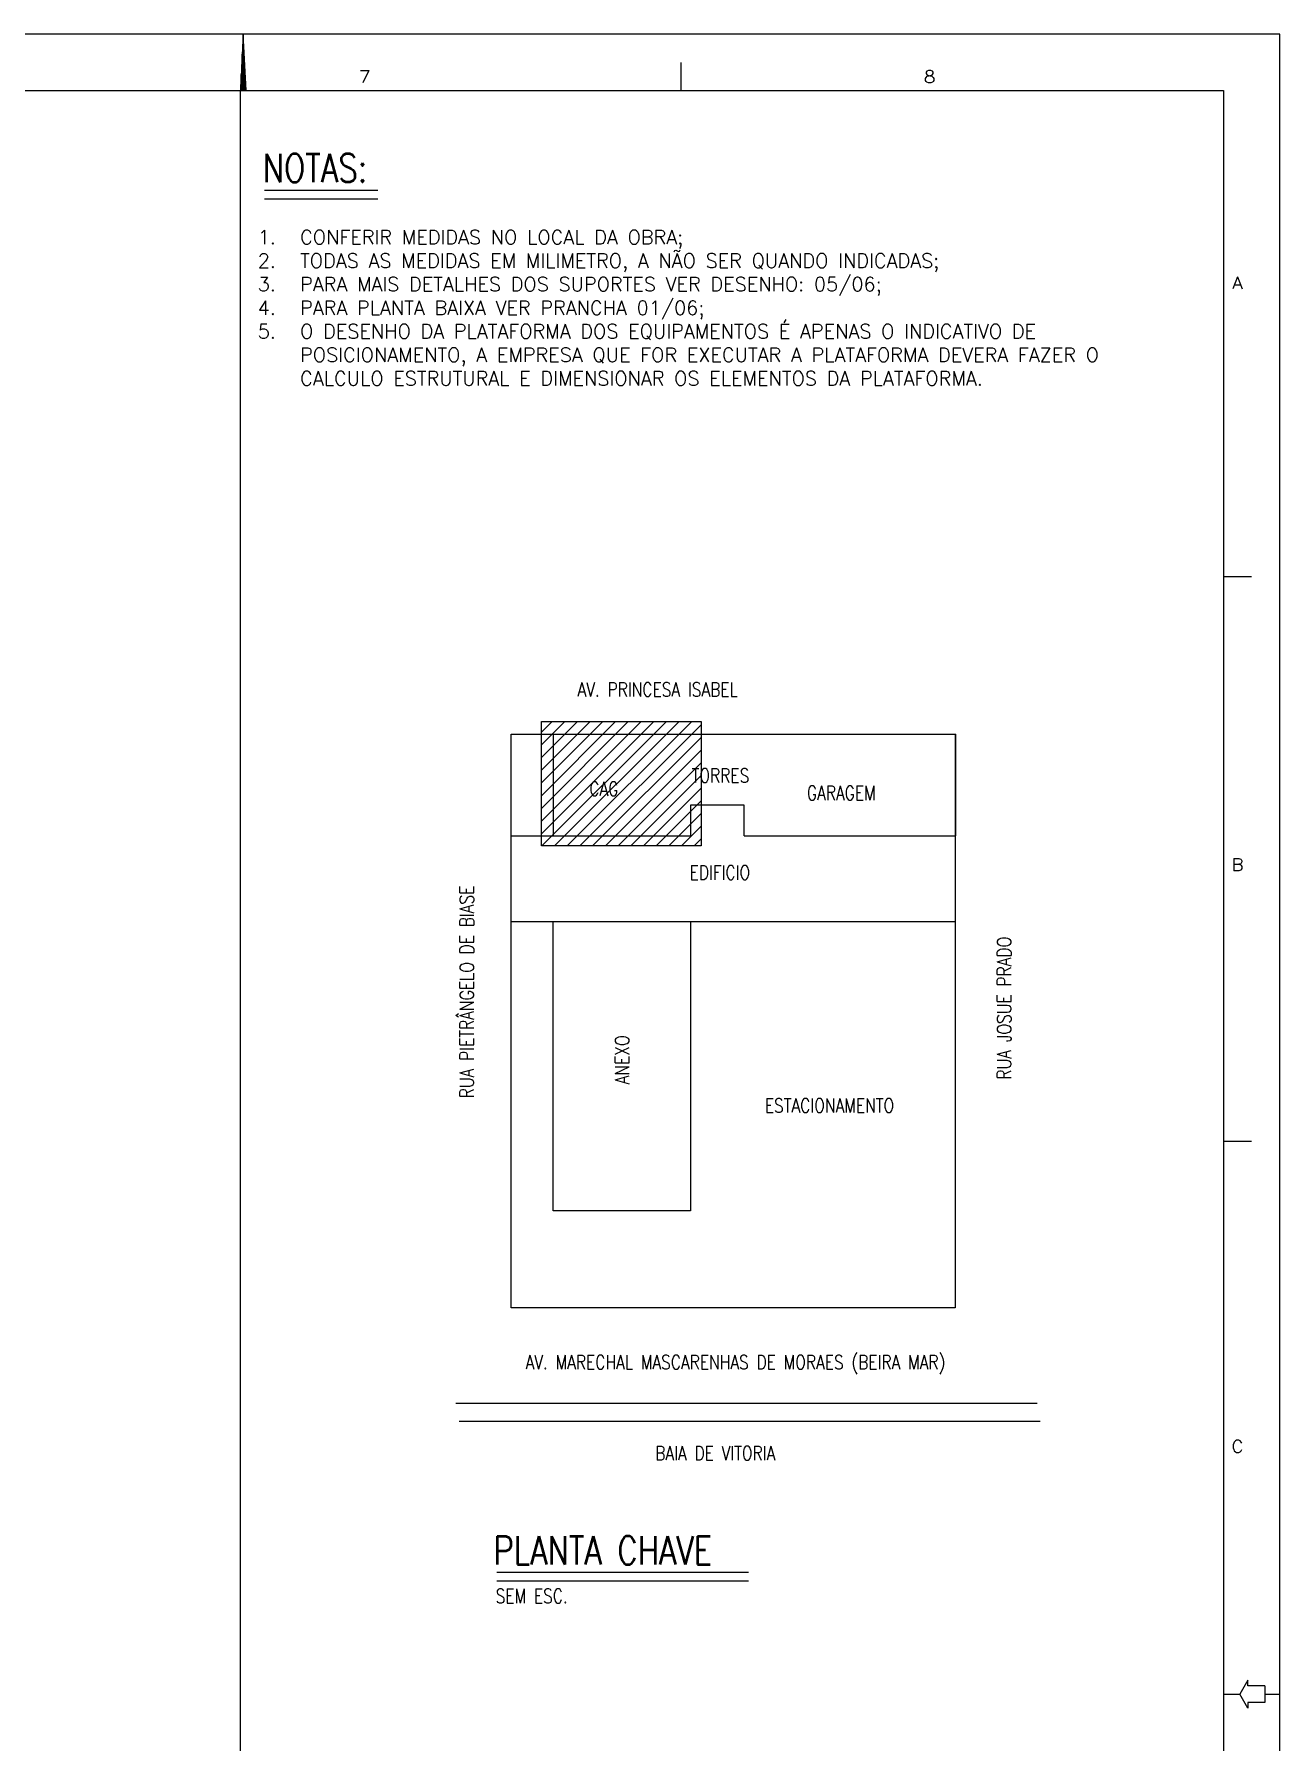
# Model space of a CAD drawing. Header units: millimetres. Extents: x -312439 to 477422, y -331570 to 212570.
# Drawn here: x 417334 to 428360, y 98797 to 113913 of the extents above; entities that cross this region are included whole.
import ezdxf
from ezdxf.enums import TextEntityAlignment as Align

# ---------------------------------------------------------------- set-up
doc = ezdxf.new("R2010")
doc.units = ezdxf.units.MM
for name, color, linetype in [('1', 7, 'Continuous'), ('2', 2, 'Continuous'), ('4', 4, 'Continuous'), ('ARCONDTEXTO', 4, 'Continuous'), ('FORMATO A1', 1, 'Continuous')]:
    doc.layers.add(name, color=color, linetype=linetype)
doc.styles.add('ROMANS', font='romans.shx', dxfattribs={"height": 187.5})

# ---------------------------------------------------------------- blocks, each defined once
blk = doc.blocks.new('A$C2D342850')
at = {"layer": 'FORMATO A1', "color": 1, "linetype": 'Continuous'}
for p, q in [((84100, 0), (0, 0)), ((65750, 0), (65699.5, -1000)), ((65750, -1000), (65750, 0)), ((65800.5, -1000), (65750, 0)), ((84100, -59400), (84100, 0)), ((65741, -1000), (65741, -178.22)), ((65759, -1000), (65759, -178.22)), ((65723, -1000), (65723, -534.65)), ((65732, -1000), (65732, -356.44)), ((65768, -1000), (65768, -356.44)), ((65777, -1000), (65777, -534.65)), ((73500, -1000), (73500, -500)), ((65705, -1000), (65705, -891.09)), ((65714, -1000), (65714, -712.87)), ((65786, -1000), (65786, -712.87)), ((65795, -1000), (65795, -891.09)), ((67827.8, -643.44), (67972.17, -643.44)), ((67972.17, -643.44), (67869.05, -860)), ((83350.89, -4293.44), (83268.39, -4510)), ((83299.33, -4437.81), (83402.46, -4437.81)), ((83350.89, -4293.44), (83433.39, -4510)), ((83100, -9600), (83600, -9600)), ((83283.79, -14593.44), (83283.79, -14810)), ((83100, -19600), (83600, -19600)), ((83533.6, -29142), (83390.3, -29390.1)), ((83533.6, -29242), (83533.6, -29142)), ((83833.6, -29242), (83533.6, -29242)), ((83833.6, -29241.8), (83833.6, -29538.3)), ((83100, -29390), (83390.3, -29390)), ((83533.6, -29638.3), (83390.3, -29390.1)), ((83533.6, -29538.3), (83533.6, -29638.3)), ((83833.6, -29538.3), (83533.6, -29538.3)), ((83833.6, -29390), (84100, -29390))]:
    blk.add_line(p, q, dxfattribs=at)
at = {"layer": 'FORMATO A1', "color": 2, "linetype": 'Continuous'}
for p, q in [((2500, -1000), (83100, -1000)), ((83100, -1000), (83100, -58400))]:
    blk.add_line(p, q, dxfattribs=at)
at = {"layer": 'FORMATO A1', "color": 1, "linetype": 'Continuous'}
for points in [[(77880.2, -643.44), (77849.26, -653.75), (77838.95, -674.37), (77838.95, -695), (77849.26, -715.62), (77869.89, -725.94), (77911.14, -736.25), (77942.08, -746.56), (77962.7, -767.19), (77973.01, -787.81), (77973.01, -818.75), (77962.7, -839.37), (77952.39, -849.69), (77921.45, -860), (77880.2, -860), (77849.26, -849.69), (77838.95, -839.37), (77828.64, -818.75), (77828.64, -787.81), (77838.95, -767.19), (77859.58, -746.56), (77890.51, -736.25), (77931.76, -725.94), (77952.39, -715.62), (77962.7, -695), (77962.7, -674.37), (77952.39, -653.75), (77921.45, -643.44), (77880.2, -643.44)], [(83283.79, -14593.44), (83376.6, -14593.44), (83407.54, -14603.75), (83417.85, -14614.06), (83428.17, -14634.69), (83428.17, -14655.31), (83417.85, -14675.94), (83407.54, -14686.25), (83376.6, -14696.56)], [(83283.79, -14696.56), (83376.6, -14696.56), (83407.54, -14706.87), (83417.85, -14717.19), (83428.17, -14737.81), (83428.17, -14768.75), (83417.85, -14789.37), (83407.54, -14799.69), (83376.6, -14810), (83283.79, -14810)], [(83428.17, -24945), (83417.85, -24924.37), (83397.23, -24903.75), (83376.6, -24893.44), (83335.35, -24893.44), (83314.73, -24903.75), (83294.1, -24924.37), (83283.79, -24945), (83273.48, -24975.94), (83273.48, -25027.5), (83283.79, -25058.44), (83294.1, -25079.06), (83314.73, -25099.69), (83335.35, -25110), (83376.6, -25110), (83397.23, -25099.69), (83417.85, -25079.06), (83428.17, -25058.44)]]:
    blk.add_lwpolyline(points, dxfattribs=at)

msp = doc.modelspace()

# ---------------------------------------------------------------- hatches: boundary and pattern name
h = msp.add_hatch()
h.set_pattern_fill('ANSI31', color=1, scale=25)
h.set_pattern_definition([(45, (384034.08, 50411.274), (-56.1266, 56.1266), [])])
h.paths.add_polyline_path([(423236.866, 107716.722), (421928.642, 107716.722), (421928.642, 106817.706), (423142.623, 106817.706), (423142.623, 107087.686), (423236.866, 107087.686)])
h.paths.add_polyline_path([(423236.866, 107828.864), (421824.185, 107828.864), (421824.185, 107716.722), (423236.866, 107716.722)])
h.paths.add_polyline_path([(421928.642, 107716.722), (421824.185, 107716.722), (421824.185, 106727.422), (421928.642, 106727.422), (421928.642, 106817.706)])
h.paths.add_polyline_path([(423236.866, 107087.686), (423142.623, 107087.686), (423142.623, 106817.706), (421928.642, 106817.706), (421928.642, 106727.422), (423236.866, 106727.422)])
h.paths.add_polyline_path([(423127.282, 107257.811), (423737.401, 107257.811), (423737.401, 107445.311), (423127.282, 107445.311)], flags=9)
h.paths.add_polyline_path([(422231.181, 107138.967), (422550.824, 107138.967), (422550.824, 107326.467), (422231.181, 107326.467)], flags=24)

# ---------------------------------------------------------------- linework, layer by layer
for p, q in [((419160.008, 90712.661, 0), (419159.758, 113412.941, 0)), ((421554.934, 107716.722), (425493.418, 107716.722)), ((421067.62, 101793.896), (426211.368, 101793.896)), ((421096.245, 101636.563), (426239.993, 101636.563))]:
    msp.add_line(p, q)
at = {"color": 1}
msp.add_lwpolyline([(421824.185, 107828.864), (423236.866, 107828.864), (423236.866, 106727.422), (421824.185, 106727.422)], close=True, dxfattribs=at)
for points in [[(425485.664, 107716.722), (425485.664, 102639.237), (421554.934, 102639.237), (421554.934, 107716.722)], [(421928.642, 107716.722), (421928.642, 106817.706)], [(423619.353, 106817.706), (425493.418, 106817.706), (425493.418, 107716.722)], [(423619.353, 106817.706), (423619.353, 107087.686), (423142.623, 107087.686), (423142.623, 106817.706)], [(421554.934, 106817.706), (423142.623, 106817.706)], [(425485.664, 106054.834), (421554.934, 106054.834)], [(423142.623, 106054.834), (423142.623, 103496.109), (421928.642, 103496.109), (421928.642, 106054.834)]]:
    msp.add_lwpolyline(points)
at = {"layer": '1', "color": 1}
for p, q in [((419373.392, 112455.837, 0), (420375.622, 112455.837, 0)), ((421428.601, 100222.471), (423657.23, 100222.471))]:
    msp.add_line(p, q, dxfattribs=at)
at = {"layer": '2', "color": 2}
for p, q in [((419373.392, 112530.837, 0), (420375.622, 112530.837, 0)), ((421428.601, 100297.471), (423658.288, 100297.471))]:
    msp.add_line(p, q, dxfattribs=at)
at = {"layer": 'FORMATO A1', "color": 1, "linetype": 'Continuous'}
for p, q in [((419185.008, 113912.941, 0), (419159.758, 113412.941, 0)), ((419185.008, 113412.941, 0), (419185.008, 113912.941, 0)), ((419210.258, 113412.941, 0), (419185.008, 113912.941, 0)), ((428360.008, 84212.941, 0), (428360.008, 113912.941, 0)), ((419176.008, 113412.941, 0), (419176.008, 113734.721, 0)), ((419180.508, 113412.941, 0), (419180.508, 113823.831, 0)), ((419189.508, 113412.941, 0), (419189.508, 113823.831, 0)), ((419194.008, 113412.941, 0), (419194.008, 113734.721, 0)), ((419167.008, 113412.941, 0), (419167.008, 113556.506, 0)), ((419171.508, 113412.941, 0), (419171.508, 113645.616, 0)), ((419198.508, 113412.941, 0), (419198.508, 113645.616, 0)), ((419203.008, 113412.941, 0), (419203.008, 113556.506, 0)), ((423060.008, 113412.941, 0), (423060.008, 113662.941, 0)), ((419162.508, 113412.941, 0), (419162.508, 113467.396, 0)), ((419207.508, 113412.941, 0), (419207.508, 113467.396, 0))]:
    msp.add_line(p, q, dxfattribs=at)
at = {"layer": 'FORMATO A1', "color": 2, "linetype": 'Continuous'}
for p, q in [((387560.008, 113412.941, 0), (427860.008, 113412.941, 0)), ((427860.008, 113412.941, 0), (427860.008, 84712.941, 0))]:
    msp.add_line(p, q, dxfattribs=at)

# ---------------------------------------------------------------- block references
at = {"layer": 'FORMATO A1', "xscale": 0.5, "yscale": 0.5, "zscale": 0.5}
msp.add_blockref('A$C2D342850', (386310.008, 113912.941, 0), dxfattribs=at)

# ---------------------------------------------------------------- texts
at = {"layer": '2', "color": 2, "style": 'ROMANS', "width": 0.8}
msp.add_text('NOTAS:', height=250, dxfattribs=at).set_placement((419357.053, 112603.731, 0))
msp.add_text('PLANTA CHAVE', height=250, dxfattribs=at).set_placement((421398.087, 100491.173), align=Align.MIDDLE_LEFT)
at = {"layer": '4', "color": 4, "style": 'ROMANS', "width": 0.8}
msp.add_text('SEM ESC.', height=125, dxfattribs=at).set_placement((421418.601, 100088.114), align=Align.MIDDLE_LEFT)
at = {"layer": 'ARCONDTEXTO', "linetype": 'Continuous', "lineweight": -3, "style": 'ROMANS', "width": 0.8}
for s, p in [('AV. PRINCESA ISABEL', (422143.267, 108048.55)), ('TORRES', (423153.77, 107289.061)), ('CAG', (422248.146, 107170.217)), ('GARAGEM', (424173.741, 107133.65)), ('EDIFICIO', (423135.571, 106428.601)), ('ESTACIONAMENTO', (423801.701, 104367.052)), ('AV. MARECHAL MASCARENHAS DE MORAES (BEIRA MAR)', (421683.24, 102094.55)), ('BAIA DE VITORIA', (422831.224, 101288.955))]:
    msp.add_text(s, height=125, dxfattribs=at).set_placement(p)
for s, p in [('RUA PIETRÂNGELO DE BIASE', (421226.527, 104494.753)), ('RUA JOSUE PRADO', (425981.774, 104659.798)), ('ANEXO', (422601.775, 104618.338))]:
    msp.add_text(s, height=125, rotation=90, dxfattribs=at).set_placement(p)
at = {"layer": 'FORMATO A1', "color": 4, "linetype": 'Continuous', "insert": (419312.858, 112178.598, 0), "char_height": 125, "width": 8276.95579, "attachment_point": 1, "style": 'ROMANS'}
msp.add_mtext('\\pxi-3,l3,t3;1.^ICONFERIR MEDIDAS NO LOCAL DA OBRA;\\P2.^ITODAS AS MEDIDAS EM MILIMETRO, A NÃO SER QUANDO INDICADAS;\\P3.^IPARA MAIS DETALHES DOS SUPORTES VER DESENHO: 05/06;\\P4.^IPARA PLANTA BAIXA VER PRANCHA 01/06;\\P5.^IO DESENHO DA PLATAFORMA DOS EQUIPAMENTOS É APENAS O INDICATIVO DE POSICIONAMENTO, A EMPRESA QUE FOR EXECUTAR A PLATAFORMA DEVERA FAZER O CALCULO ESTRUTURAL E DIMENSIONAR OS ELEMENTOS DA PLATAFORMA.\\P ', dxfattribs=at)

doc.saveas('drawing.dxf')
